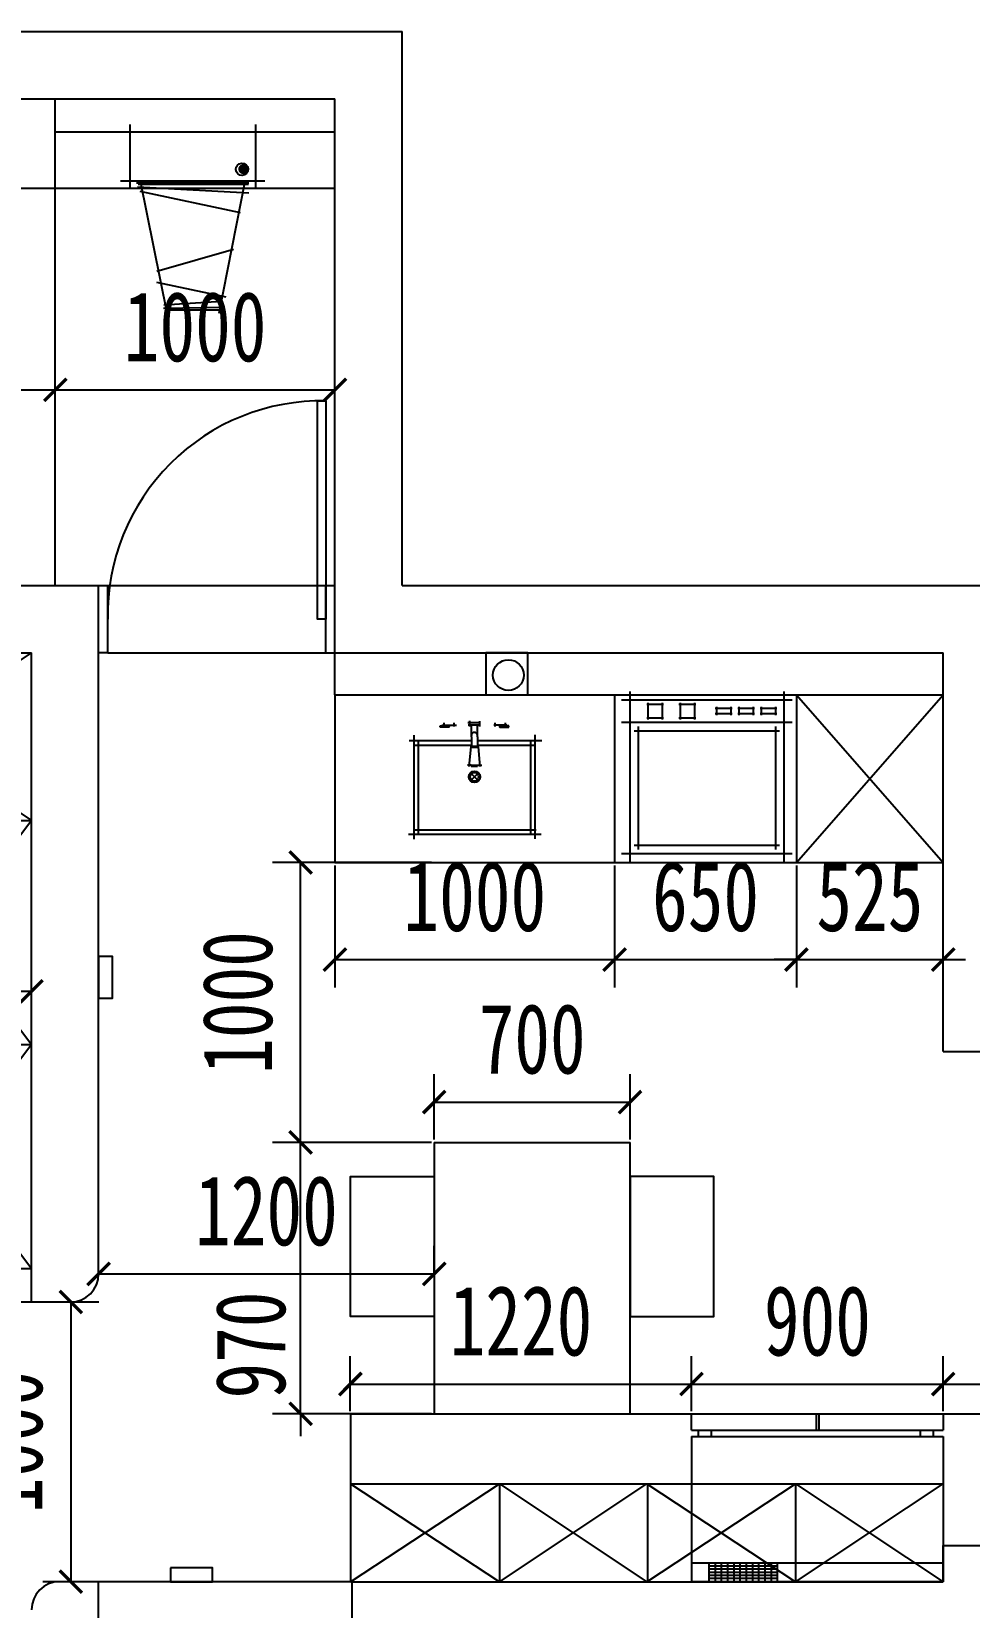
# Model space of a CAD drawing. Header units: millimetres. Extents: x -2231407 to 1513712, y -2704583 to 257.
# Drawn here: x 619775 to 623129, y -1347768 to -1342136 of the extents above; entities that cross this region are included whole.
import ezdxf

# ---------------------------------------------------------------- set-up
doc = ezdxf.new("R2010")
doc.units = ezdxf.units.MM
doc.layers.add('IBS-Refe', color=50, linetype='Continuous')
doc.styles.add('说明文字', font='', dxfattribs={"width": 0.75})
doc.styles.get('说明文字').set_extended_font_data('SimSun')
doc.dimstyles.new('1--100', dxfattribs={"dimscale": 100, "dimtxt": 2.5, "dimasz": 0.8, "dimexe": 1, "dimexo": 0.1, "dimgap": 1, "dimtad": 3, "dimdec": 4, "dimrnd": 5, "dimzin": 0, "dimdsep": 46, "dimtxsty": '说明文字', "dimblk": 'ARCHTICK', "dimcen": 0.13, "dimazin": 0, "dimtfac": 1, "dimtdec": 4, "dimtix": 1, "dimtmove": 2, "dimatfit": 3, "dimldrblk": '0定义箭头', "dimfxl": 5, "dimfxlon": 1, "dimtvp": 1, "dimtolj": 1, "dimtzin": 0, "dimarcsym": 0})

# ---------------------------------------------------------------- blocks, each defined once
blk = doc.blocks.new('3r3r232233')
at = {"color": 4}
for p, q in [((967763.2, -1347682.3), (968663.2, -1347682.3)), ((967763.2, -1347740.7), (967763.2, -1347682.3)), ((968663.2, -1347682.3), (968663.2, -1347740.7)), ((967763.2, -1347740.7), (968663.2, -1347740.7)), ((967763.2, -1347763), (968663.2, -1347763)), ((967763.2, -1347763), (967763.2, -1348282.3)), ((968663.2, -1347763), (968663.2, -1348282.3)), ((968663.2, -1348282.3), (967763.2, -1348282.3))]:
    blk.add_line(p, q, dxfattribs=at)
at = {"color": 8}
for p, q in [((968208.2, -1347682.3), (968208.2, -1347740.7)), ((968218.2, -1347682.3), (968218.2, -1347740.7)), ((967786.9, -1347740.7), (967786.9, -1347763)), ((967833.1, -1347740.7), (967833.1, -1347763)), ((968580.9, -1347740.7), (968580.9, -1347763)), ((968627.2, -1347740.7), (968627.2, -1347763)), ((968663.2, -1348215.6), (967763.2, -1348215.6)), ((967826.3, -1348282.3), (967826.3, -1348215.6)), ((968070.7, -1348226.8), (967826.3, -1348226.8)), ((967848.5, -1348282.3), (967848.5, -1348215.6)), ((967870.7, -1348282.3), (967870.7, -1348215.6)), ((967893, -1348282.3), (967893, -1348215.6)), ((967915.2, -1348282.3), (967915.2, -1348215.6)), ((967937.4, -1348282.3), (967937.4, -1348215.6)), ((967959.6, -1348282.3), (967959.6, -1348215.6)), ((967981.8, -1348282.3), (967981.8, -1348215.6)), ((968004.1, -1348282.3), (968004.1, -1348215.6)), ((968026.3, -1348282.3), (968026.3, -1348215.6)), ((968048.5, -1348282.3), (968048.5, -1348215.6)), ((968070.7, -1348282.3), (968070.7, -1348215.6)), ((968070.7, -1348237.9), (967826.3, -1348237.9)), ((968070.7, -1348249), (967826.3, -1348249)), ((968070.7, -1348260.1), (967826.3, -1348260.1)), ((968070.7, -1348271.2), (967826.3, -1348271.2))]:
    blk.add_line(p, q, dxfattribs=at)
blk = doc.blocks.new('214')
h = blk.add_hatch(color=8)
edge = h.paths.add_edge_path()
edge.add_ellipse((984258.5, -1438081), major_axis=(-12.4, 12.4), ratio=1, start_angle=225, end_angle=405)
edge.add_ellipse((984258.5, -1438081), major_axis=(-12.4, 12.4), ratio=1, start_angle=45, end_angle=225)
at = {"color": 4}
for p, q in [((984336.1, -1437948.9), (983828.7, -1437948.9)), ((983854.3, -1438150.7), (983854.3, -1437921.3)), ((984304.3, -1438148.5), (984304.3, -1437921.3)), ((984336.1, -1438124.1), (983820, -1438124.1)), ((983986.7, -1438594.9), (983891.9, -1438124.1)), ((984172.8, -1438594.9), (984265.4, -1438124.1)), ((984190.8, -1438584.2), (983982.7, -1438584.2))]:
    blk.add_line(p, q, dxfattribs=at)
at = {"color": 8}
for p, q in [((983877.4, -1438130.1), (984279.2, -1438130.1)), ((984279.2, -1438166.3), (983881.3, -1438145.3)), ((984277.3, -1438135.8), (983883.2, -1438135.8)), ((984248.7, -1438236.7), (983890.8, -1438160.5)), ((984224.5, -1438368.1), (983950.4, -1438446.2)), ((984197.9, -1438538.7), (983950.4, -1438486.2)), ((984182.6, -1438554), (983975.2, -1438567.3)), ((984180.7, -1438574.9), (983973.3, -1438578.7))]:
    blk.add_line(p, q, dxfattribs=at)
blk.add_ellipse((984254.1, -1438081.1), major_axis=(-15.6, 15.6), ratio=1, start_param=0.835351, end_param=7.118536, dxfattribs=at)
blk = doc.blocks.new('_ArchTick')
at = {"color": 0, "linetype": 'ByBlock', "const_width": 0.15}
blk.add_lwpolyline([(-0.5, -0.5), (0.5, 0.5)], dxfattribs=at)
blk = doc.blocks.new('*D69')
at = {"color": 1, "lineweight": -2, "ltscale": 3}
for p, q in [((618660.3, -1343416.6), (618660.3, -1343316.6)), ((619860.3, -1343416.6), (619860.3, -1343316.6)), ((618660.3, -1343416.6), (619860.3, -1343416.6))]:
    blk.add_line(p, q, dxfattribs=at)
at = {"layer": 'Defpoints', "color": 0, "ltscale": 3}
for p in [(618660.3, -1343416.6), (619860.3, -1343416.6), (619860.3, -1343416.6)]:
    blk.add_point(p, dxfattribs=at)
at = {"color": 1, "lineweight": -2, "ltscale": 3, "xscale": 80, "yscale": 80, "zscale": 80, "rotation": 180}
blk.add_blockref('_ArchTick', (618660.3, -1343416.6), dxfattribs=at)
at = {"color": 1, "lineweight": -2, "ltscale": 3, "xscale": 80, "yscale": 80, "zscale": 80}
blk.add_blockref('_ArchTick', (619860.3, -1343416.6), dxfattribs=at)
at = {"color": 2, "ltscale": 3, "insert": (619260.3, -1343191.6), "char_height": 250, "attachment_point": 5, "style": '说明文字'}
blk.add_mtext('\\A1;1200', dxfattribs=at)
blk = doc.blocks.new('0定义箭头')
at = {"layer": 'IBS-Refe', "color": 3}
for p, q in [((-1.435, 1.148), (-1.09, 1.437)), ((-1.09, 1.437), (0, 0)), ((-1.435, 1.148), (-0.369, 0)), ((-0.369, 0), (-2.127, 0)), ((-1.435, -1.148), (-0.369, 0)), ((-1.09, -1.437), (0, 0)), ((-1.435, -1.148), (-1.09, -1.437))]:
    blk.add_line(p, q, dxfattribs=at)
for points in [[(-1.435, 1.148), (-1.09, 1.437), (-0.369, 0), (0, 0)], [(-1.435, -1.148), (-1.09, -1.437), (-0.369, 0), (0, 0)]]:
    blk.add_solid(points, dxfattribs=at)
blk = doc.blocks.new('*D70')
at = {"color": 1, "lineweight": -2, "ltscale": 3}
for p, q in [((619860.3, -1343416.6), (619860.3, -1343316.6)), ((620860.3, -1343416.6), (620860.3, -1343316.6)), ((619860.3, -1343416.6), (620860.3, -1343416.6))]:
    blk.add_line(p, q, dxfattribs=at)
at = {"layer": 'Defpoints', "color": 0, "ltscale": 3}
for p in [(619860.3, -1343416.6), (620860.3, -1343416.6), (620860.3, -1343416.6)]:
    blk.add_point(p, dxfattribs=at)
at = {"color": 1, "lineweight": -2, "ltscale": 3, "xscale": 80, "yscale": 80, "zscale": 80, "rotation": 180}
blk.add_blockref('_ArchTick', (619860.3, -1343416.6), dxfattribs=at)
at = {"color": 1, "lineweight": -2, "ltscale": 3, "xscale": 80, "yscale": 80, "zscale": 80}
blk.add_blockref('_ArchTick', (620860.3, -1343416.6), dxfattribs=at)
at = {"color": 2, "ltscale": 3, "insert": (620360.3, -1343191.6), "char_height": 250, "attachment_point": 5, "style": '说明文字'}
blk.add_mtext('\\A1;1000', dxfattribs=at)
blk = doc.blocks.new('*D79')
at = {"color": 1, "lineweight": -2, "ltscale": 3}
for p, q in [((619175.3, -1345565.6), (619175.3, -1345465.6)), ((619775.3, -1345565.6), (619775.3, -1345465.6)), ((619175.3, -1345565.6), (619775.3, -1345565.6))]:
    blk.add_line(p, q, dxfattribs=at)
at = {"layer": 'Defpoints', "color": 0, "ltscale": 3}
for p in [(619175.3, -1345565.6), (619775.3, -1345565.6), (619775.3, -1345565.6)]:
    blk.add_point(p, dxfattribs=at)
at = {"color": 1, "lineweight": -2, "ltscale": 3, "xscale": 80, "yscale": 80, "zscale": 80, "rotation": 180}
blk.add_blockref('_ArchTick', (619175.3, -1345565.6), dxfattribs=at)
at = {"color": 1, "lineweight": -2, "ltscale": 3, "xscale": 80, "yscale": 80, "zscale": 80}
blk.add_blockref('_ArchTick', (619775.3, -1345565.6), dxfattribs=at)
at = {"color": 2, "ltscale": 3, "insert": (619475.3, -1345340.6), "char_height": 250, "attachment_point": 5, "style": '说明文字'}
blk.add_mtext('\\A1;600', dxfattribs=at)
blk = doc.blocks.new('A$C1d75a51d')
at = {"color": 8}
for p, q in [((610, 580), (0, 580)), ((30, 610), (30, 0)), ((60, 565), (60, 125)), ((550, 125), (550, 565)), ((580, 0), (580, 610)), ((565, 550), (45, 550)), ((45, 140), (565, 140)), ((0, 110), (610, 110)), ((150, 95), (90, 95)), ((95, 100), (95, 40)), ((145, 40), (145, 100)), ((265, 95), (205, 95)), ((210, 100), (210, 40)), ((260, 40), (260, 100)), ((395, 80), (335, 80)), ((335, 60), (395, 60)), ((340, 85), (340, 55)), ((390, 55), (390, 85)), ((475, 80), (415, 80)), ((415, 60), (475, 60)), ((420, 85), (420, 55)), ((470, 55), (470, 85)), ((555, 80), (495, 80)), ((495, 60), (555, 60)), ((500, 85), (500, 55)), ((550, 55), (550, 85)), ((0, 30), (610, 30)), ((90, 45), (150, 45)), ((205, 45), (265, 45))]:
    blk.add_line(p, q, dxfattribs=at)
blk = doc.blocks.new('A$C9808678f')
at = {"color": 8}
for p, q in [((62.2, 565.2), (526.6, 565.2)), ((87.6, 308.7), (87.6, 595.9)), ((107.6, 308.7), (107.6, 566.8)), ((487.6, 571.3), (487.6, 29.4)), ((507.6, 593.7), (507.6, 0)), ((87.9, 545.2), (506.5, 545.2)), ((7.6, 432.3), (25.3, 432.3)), ((19, 439.6), (19, 381.3)), ((21.3, 448.3), (21.3, 412.6)), ((27.2, 448.3), (21.3, 448.3)), ((27.2, 410.3), (27.2, 448.3)), ((7.6, 387.1), (24.3, 387.1)), ((19, 412.6), (21.3, 412.6)), ((19, 406.9), (23.7, 406.9)), ((1.5, 317.9), (25.3, 317.9)), ((7.6, 323), (7.6, 265.7)), ((19, 323), (19, 266.7)), ((70.7, 308.7), (21, 308.7)), ((70.7, 281.8), (21, 281.8)), ((70.7, 308.7), (117.4, 308.7)), ((70.7, 281.8), (117.4, 281.8)), ((87.6, 3), (87.6, 281.8)), ((107.6, 29.4), (107.6, 281.8)), ((113, 281.8), (113, 308.7)), ((115.1, 312.1), (203.6, 320.1)), ((117.4, 276.4), (117.4, 314.7)), ((197.6, 309.6), (197.6, 327.6)), ((197.6, 280.9), (197.6, 309.6)), ((201.1, 309.6), (197.6, 309.6)), ((201.1, 280.9), (201.1, 309.6)), ((235.8, 308.6), (262.7, 281.6)), ((235.8, 281.6), (262.7, 308.6)), ((0, 272.6), (24.8, 272.6)), ((19, 149.1), (19, 215)), ((114.9, 278.4), (203.1, 270.4)), ((201.1, 280.9), (197.6, 280.9)), ((197.6, 280.9), (197.6, 264.7)), ((7.6, 203.4), (24.8, 203.4)), ((7.6, 158.1), (24.3, 158.1)), ((19, 183.6), (23.7, 183.6)), ((19, 177.9), (21.3, 177.9)), ((21.3, 142.2), (21.3, 177.9)), ((27.2, 142.2), (21.3, 142.2)), ((27.2, 180.2), (27.2, 142.2)), ((527.7, 25.2), (63.5, 25.2)), ((504.4, 45.2), (93.1, 45.2))]:
    blk.add_line(p, q, dxfattribs=at)
for centre, radius in [((249.4, 295.2), 25.5), ((249.2, 295.1), 19)]:
    blk.add_circle(centre, radius, dxfattribs=at)
for centre, radius, start, end in [((23.7, 410.3), 3.43, 270, 0), ((21, 295.2), 13.4, 90, 98.43072), ((21, 295.2), 13.4, 261.56928, 270), ((64.2, 295.2), 13.4, 90, 270), ((23.7, 180.2), 3.43, 0, 90)]:
    blk.add_arc(centre, radius, start, end, dxfattribs=at)
blk = doc.blocks.new('*D108')
at = {"color": 1, "lineweight": -2, "ltscale": 3}
for p, q in [((620737.6, -1346105.9), (620737.6, -1346025.9)), ((621205.3, -1346105.9), (620637.6, -1346105.9)), ((620737.6, -1347075.9), (620737.6, -1346105.9)), ((621205.3, -1347075.9), (620637.6, -1347075.9)), ((620737.6, -1347075.9), (620737.6, -1347155.9))]:
    blk.add_line(p, q, dxfattribs=at)
at = {"layer": 'Defpoints', "color": 0, "ltscale": 3}
for p in [(620737.6, -1346105.9), (621215.3, -1346105.9), (621215.3, -1347075.9)]:
    blk.add_point(p, dxfattribs=at)
at = {"color": 1, "lineweight": -2, "ltscale": 3, "xscale": 80, "yscale": 80, "zscale": 80}
for p, rotation in [((620737.6, -1346105.9), 270), ((620737.6, -1347075.9), 90)]:
    blk.add_blockref('_ArchTick', p, dxfattribs=dict(at, rotation=rotation))
at = {"color": 2, "ltscale": 3, "insert": (620559.5, -1346830.1), "char_height": 250, "attachment_point": 5, "rotation": 90, "style": '说明文字'}
blk.add_mtext('\\A1;970', dxfattribs=at)
blk = doc.blocks.new('*D109')
at = {"color": 1, "lineweight": -2, "ltscale": 3}
for p, q in [((621205.3, -1345105.9), (620637.6, -1345105.9)), ((620737.6, -1346105.9), (620737.6, -1345105.9)), ((621205.3, -1346105.9), (620637.6, -1346105.9))]:
    blk.add_line(p, q, dxfattribs=at)
at = {"layer": 'Defpoints', "color": 0, "ltscale": 3}
for p in [(620737.6, -1345105.9), (621215.3, -1345105.9), (621215.3, -1346105.9)]:
    blk.add_point(p, dxfattribs=at)
at = {"color": 1, "lineweight": -2, "ltscale": 3, "xscale": 80, "yscale": 80, "zscale": 80}
for p, rotation in [((620737.6, -1345105.9), 90), ((620737.6, -1346105.9), 270)]:
    blk.add_blockref('_ArchTick', p, dxfattribs=dict(at, rotation=rotation))
at = {"color": 2, "ltscale": 3, "insert": (620512.6, -1345605.9), "char_height": 250, "attachment_point": 5, "rotation": 90, "style": '说明文字'}
blk.add_mtext('\\A1;1000', dxfattribs=at)
blk = doc.blocks.new('*D110')
at = {"color": 1, "lineweight": -2, "ltscale": 3}
for p, q in [((620860.3, -1345115.9), (620860.3, -1345552.6)), ((621860.3, -1345115.9), (621860.3, -1345552.6)), ((620860.3, -1345452.6), (621860.3, -1345452.6))]:
    blk.add_line(p, q, dxfattribs=at)
at = {"layer": 'Defpoints', "color": 0, "ltscale": 3}
for p in [(620860.3, -1345105.9), (621860.3, -1345105.9), (621860.3, -1345452.6)]:
    blk.add_point(p, dxfattribs=at)
at = {"color": 1, "lineweight": -2, "ltscale": 3, "xscale": 80, "yscale": 80, "zscale": 80, "rotation": 180}
blk.add_blockref('_ArchTick', (620860.3, -1345452.6), dxfattribs=at)
at = {"color": 1, "lineweight": -2, "ltscale": 3, "xscale": 80, "yscale": 80, "zscale": 80}
blk.add_blockref('_ArchTick', (621860.3, -1345452.6), dxfattribs=at)
at = {"color": 2, "ltscale": 3, "insert": (621360.3, -1345227.6), "char_height": 250, "attachment_point": 5, "style": '说明文字'}
blk.add_mtext('\\A1;1000', dxfattribs=at)
blk = doc.blocks.new('*D111')
at = {"color": 1, "lineweight": -2, "ltscale": 3}
for p, q in [((621860.3, -1345115.9), (621860.3, -1345552.6)), ((622510.3, -1345115.9), (622510.3, -1345552.6)), ((621860.3, -1345452.6), (622510.3, -1345452.6))]:
    blk.add_line(p, q, dxfattribs=at)
at = {"layer": 'Defpoints', "color": 0, "ltscale": 3}
for p in [(621860.3, -1345105.9), (622510.3, -1345105.9), (622510.3, -1345452.6)]:
    blk.add_point(p, dxfattribs=at)
at = {"color": 1, "lineweight": -2, "ltscale": 3, "xscale": 80, "yscale": 80, "zscale": 80, "rotation": 180}
blk.add_blockref('_ArchTick', (621860.3, -1345452.6), dxfattribs=at)
at = {"color": 1, "lineweight": -2, "ltscale": 3, "xscale": 80, "yscale": 80, "zscale": 80}
blk.add_blockref('_ArchTick', (622510.3, -1345452.6), dxfattribs=at)
at = {"color": 2, "ltscale": 3, "insert": (622185.3, -1345227.6), "char_height": 250, "attachment_point": 5, "style": '说明文字'}
blk.add_mtext('\\A1;650', dxfattribs=at)
blk = doc.blocks.new('*D112')
at = {"color": 1, "lineweight": -2, "ltscale": 3}
for p, q in [((622510.3, -1345115.9), (622510.3, -1345552.6)), ((623035.3, -1345452.6), (623035.3, -1345352.6)), ((622510.3, -1345452.6), (622430.3, -1345452.6)), ((622510.3, -1345452.6), (623035.3, -1345452.6)), ((623035.3, -1345452.6), (623115.3, -1345452.6))]:
    blk.add_line(p, q, dxfattribs=at)
at = {"layer": 'Defpoints', "color": 0, "ltscale": 3}
for p in [(622510.3, -1345105.9), (623035.3, -1345452.6), (623035.3, -1345452.6)]:
    blk.add_point(p, dxfattribs=at)
at = {"color": 1, "lineweight": -2, "ltscale": 3, "xscale": 80, "yscale": 80, "zscale": 80}
blk.add_blockref('_ArchTick', (622510.3, -1345452.6), dxfattribs=at)
at = {"color": 1, "lineweight": -2, "ltscale": 3, "xscale": 80, "yscale": 80, "zscale": 80, "rotation": 180}
blk.add_blockref('_ArchTick', (623035.3, -1345452.6), dxfattribs=at)
at = {"color": 2, "ltscale": 3, "insert": (622772.8, -1345227.6), "char_height": 250, "attachment_point": 5, "style": '说明文字'}
blk.add_mtext('\\A1;525', dxfattribs=at)
blk = doc.blocks.new('*D113')
at = {"color": 1, "lineweight": -2, "ltscale": 3}
for p, q in [((621215.3, -1346095.9), (621215.3, -1345861.7)), ((621915.3, -1346095.9), (621915.3, -1345861.7)), ((621215.3, -1345961.7), (621915.3, -1345961.7))]:
    blk.add_line(p, q, dxfattribs=at)
at = {"layer": 'Defpoints', "color": 0, "ltscale": 3}
for p in [(621915.3, -1345961.7), (621215.3, -1346105.9), (621915.3, -1346105.9)]:
    blk.add_point(p, dxfattribs=at)
at = {"color": 1, "lineweight": -2, "ltscale": 3, "xscale": 80, "yscale": 80, "zscale": 80, "rotation": 180}
blk.add_blockref('_ArchTick', (621215.3, -1345961.7), dxfattribs=at)
at = {"color": 1, "lineweight": -2, "ltscale": 3, "xscale": 80, "yscale": 80, "zscale": 80}
blk.add_blockref('_ArchTick', (621915.3, -1345961.7), dxfattribs=at)
at = {"color": 2, "ltscale": 3, "insert": (621565.3, -1345736.7), "char_height": 250, "attachment_point": 5, "style": '说明文字'}
blk.add_mtext('\\A1;700', dxfattribs=at)
blk = doc.blocks.new('*D114')
at = {"color": 1, "lineweight": -2, "ltscale": 3}
for p, q in [((619915.9, -1346675.9), (620015.9, -1346675.9)), ((619915.9, -1346675.9), (619915.9, -1347675.9)), ((619935.3, -1347675.9), (619815.9, -1347675.9))]:
    blk.add_line(p, q, dxfattribs=at)
at = {"layer": 'Defpoints', "color": 0, "ltscale": 3}
for p in [(619915.3, -1346675.9), (619915.9, -1347675.9), (619945.3, -1347675.9)]:
    blk.add_point(p, dxfattribs=at)
at = {"color": 1, "lineweight": -2, "ltscale": 3, "xscale": 80, "yscale": 80, "zscale": 80}
for p, rotation in [((619915.9, -1346675.9), 90), ((619915.9, -1347675.9), 270)]:
    blk.add_blockref('_ArchTick', p, dxfattribs=dict(at, rotation=rotation))
at = {"color": 2, "ltscale": 3, "insert": (619690.9, -1347175.9), "char_height": 250, "attachment_point": 5, "rotation": 90, "style": '说明文字'}
blk.add_mtext('\\A1;1000', dxfattribs=at)
blk = doc.blocks.new('*D115')
at = {"color": 1, "lineweight": -2, "ltscale": 3}
for p, q in [((618775.3, -1347920.6), (618775.3, -1348020.6)), ((618775.3, -1347920.6), (619775.3, -1347920.6)), ((619775.3, -1347920.6), (619775.3, -1348020.6))]:
    blk.add_line(p, q, dxfattribs=at)
at = {"layer": 'Defpoints', "color": 0, "ltscale": 3}
for p in [(618775.3, -1347915.9), (619775.3, -1347915.9), (619775.3, -1347920.6)]:
    blk.add_point(p, dxfattribs=at)
at = {"color": 1, "lineweight": -2, "ltscale": 3, "xscale": 80, "yscale": 80, "zscale": 80, "rotation": 180}
blk.add_blockref('_ArchTick', (618775.3, -1347920.6), dxfattribs=at)
at = {"color": 1, "lineweight": -2, "ltscale": 3, "xscale": 80, "yscale": 80, "zscale": 80}
blk.add_blockref('_ArchTick', (619775.3, -1347920.6), dxfattribs=at)
at = {"color": 2, "ltscale": 3, "insert": (619275.3, -1347695.6), "char_height": 250, "attachment_point": 5, "style": '说明文字'}
blk.add_mtext('\\A1;1000', dxfattribs=at)
blk = doc.blocks.new('*D116')
at = {"color": 1, "lineweight": -2, "ltscale": 3}
for p, q in [((620015.3, -1346575.9), (620015.3, -1346475.9)), ((621215.3, -1346575.9), (621215.3, -1346475.9)), ((620015.3, -1346575.9), (621215.3, -1346575.9))]:
    blk.add_line(p, q, dxfattribs=at)
at = {"layer": 'Defpoints', "color": 0, "ltscale": 3}
for p in [(620015.3, -1346575.9), (621215.3, -1346575.9), (621215.3, -1346575.9)]:
    blk.add_point(p, dxfattribs=at)
at = {"color": 1, "lineweight": -2, "ltscale": 3, "xscale": 80, "yscale": 80, "zscale": 80, "rotation": 180}
blk.add_blockref('_ArchTick', (620015.3, -1346575.9), dxfattribs=at)
at = {"color": 1, "lineweight": -2, "ltscale": 3, "xscale": 80, "yscale": 80, "zscale": 80}
blk.add_blockref('_ArchTick', (621215.3, -1346575.9), dxfattribs=at)
at = {"color": 2, "ltscale": 3, "insert": (620615.3, -1346350.9), "char_height": 250, "attachment_point": 5, "style": '说明文字'}
blk.add_mtext('\\A1;1200', dxfattribs=at)
blk = doc.blocks.new('*D117')
at = {"color": 1, "lineweight": -2, "ltscale": 3}
for p, q in [((620915.3, -1347065.9), (620915.3, -1346869.4)), ((622135.3, -1347065.9), (622135.3, -1346869.4)), ((620915.3, -1346969.4), (622135.3, -1346969.4))]:
    blk.add_line(p, q, dxfattribs=at)
at = {"layer": 'Defpoints', "color": 0, "ltscale": 3}
for p in [(622135.3, -1346969.4), (620915.3, -1347075.9), (622135.3, -1347075.9)]:
    blk.add_point(p, dxfattribs=at)
at = {"color": 1, "lineweight": -2, "ltscale": 3, "xscale": 80, "yscale": 80, "zscale": 80, "rotation": 180}
blk.add_blockref('_ArchTick', (620915.3, -1346969.4), dxfattribs=at)
at = {"color": 1, "lineweight": -2, "ltscale": 3, "xscale": 80, "yscale": 80, "zscale": 80}
blk.add_blockref('_ArchTick', (622135.3, -1346969.4), dxfattribs=at)
at = {"color": 2, "ltscale": 3, "insert": (621525.3, -1346744.4), "char_height": 250, "attachment_point": 5, "style": '说明文字'}
blk.add_mtext('\\A1;1220', dxfattribs=at)
blk = doc.blocks.new('*D118')
at = {"color": 1, "lineweight": -2, "ltscale": 3}
for p, q in [((622135.3, -1347065.9), (622135.3, -1346869.4)), ((623035.3, -1347065.9), (623035.3, -1346869.4)), ((622135.3, -1346969.4), (623035.3, -1346969.4))]:
    blk.add_line(p, q, dxfattribs=at)
at = {"layer": 'Defpoints', "color": 0, "ltscale": 3}
for p in [(623035.3, -1346969.4), (622135.3, -1347075.9), (623035.3, -1347075.9)]:
    blk.add_point(p, dxfattribs=at)
at = {"color": 1, "lineweight": -2, "ltscale": 3, "xscale": 80, "yscale": 80, "zscale": 80, "rotation": 180}
blk.add_blockref('_ArchTick', (622135.3, -1346969.4), dxfattribs=at)
at = {"color": 1, "lineweight": -2, "ltscale": 3, "xscale": 80, "yscale": 80, "zscale": 80}
blk.add_blockref('_ArchTick', (623035.3, -1346969.4), dxfattribs=at)
at = {"color": 2, "ltscale": 3, "insert": (622585.3, -1346744.4), "char_height": 250, "attachment_point": 5, "style": '说明文字'}
blk.add_mtext('\\A1;900', dxfattribs=at)
blk = doc.blocks.new('*D119')
at = {"color": 1, "lineweight": -2, "ltscale": 3}
for p, q in [((623035.3, -1347065.9), (623035.3, -1346869.4)), ((624255.3, -1347065.9), (624255.3, -1346869.4)), ((623035.3, -1346969.4), (624255.3, -1346969.4))]:
    blk.add_line(p, q, dxfattribs=at)
at = {"layer": 'Defpoints', "color": 0, "ltscale": 3}
for p in [(624255.3, -1346969.4), (623035.3, -1347075.9), (624255.3, -1347075.9)]:
    blk.add_point(p, dxfattribs=at)
at = {"color": 1, "lineweight": -2, "ltscale": 3, "xscale": 80, "yscale": 80, "zscale": 80, "rotation": 180}
blk.add_blockref('_ArchTick', (623035.3, -1346969.4), dxfattribs=at)
at = {"color": 1, "lineweight": -2, "ltscale": 3, "xscale": 80, "yscale": 80, "zscale": 80}
blk.add_blockref('_ArchTick', (624255.3, -1346969.4), dxfattribs=at)
at = {"color": 2, "ltscale": 3, "insert": (623645.3, -1346744.4), "char_height": 250, "attachment_point": 5, "style": '说明文字'}
blk.add_mtext('\\A1;1220', dxfattribs=at)
blk = doc.blocks.new('*D543')
at = {"color": 1, "lineweight": -2, "ltscale": 3}
for p, q in [((731780.3, -1347275.9), (731780.3, -1347195.9)), ((731780.3, -1347275.9), (731680.3, -1347275.9)), ((731780.3, -1347275.9), (731780.3, -1347675.9)), ((731280.3, -1347675.9), (731880.3, -1347675.9)), ((731780.3, -1347675.9), (731780.3, -1347755.9))]:
    blk.add_line(p, q, dxfattribs=at)
at = {"layer": 'Defpoints', "color": 0, "ltscale": 3}
for p in [(731780.3, -1347275.9), (-2231406.8, -1347675.9), (731780.3, -1347675.9)]:
    blk.add_point(p, dxfattribs=at)
at = {"color": 1, "lineweight": -2, "ltscale": 3, "xscale": 80, "yscale": 80, "zscale": 80}
for p, rotation in [((731780.3, -1347275.9), 270), ((731780.3, -1347675.9), 90)]:
    blk.add_blockref('_ArchTick', p, dxfattribs=dict(at, rotation=rotation))
at = {"color": 2, "ltscale": 3, "insert": (731555.3, -1347475.9), "char_height": 250, "attachment_point": 5, "rotation": 90, "style": '说明文字'}
blk.add_mtext('\\A1;400', dxfattribs=at)

msp = doc.modelspace()

# ---------------------------------------------------------------- linework, layer by layer
at = {"ltscale": 3}
for p, q in [((615010.32054, -1342135.94222), (621100.32054, -1342135.94222)), ((621100.32054, -1344115.94222), (621100.32054, -1342135.94222)), ((618255.32054, -1342375.94222), (620860.32054, -1342375.94222)), ((620860.32054, -1344355.94222), (620860.32054, -1342375.94222)), ((618255.32054, -1344115.94222), (620015.32054, -1344115.94222)), ((620015.32054, -1346575.94222), (620015.32054, -1344115.94222)), ((621100.32054, -1344115.94222), (625095.32054, -1344115.94222)), ((616090.32054, -1344355.94222), (619775.32054, -1344355.94222)), ((619775.32054, -1346675.94222), (619775.32054, -1344355.94222)), ((620860.32054, -1344355.94222), (623035.32054, -1344355.94222)), ((623035.32054, -1345780.94222), (623035.32054, -1344355.94222)), ((623035.32054, -1345780.94222), (623275.32054, -1345780.94222)), ((623035.32054, -1347545.94222), (623275.32054, -1347545.94222)), ((623035.32054, -1347675.94222), (623035.32054, -1347545.94222)), ((620015.32054, -1347915.94222), (620015.32054, -1347675.94222)), ((620920.32054, -1347675.94222), (623035.32054, -1347675.94222)), ((620920.32054, -1347675.94222), (620920.32054, -1347915.94222))]:
    msp.add_line(p, q, dxfattribs=at)
at = {"color": 4}
for p, q in [((619860.32054, -1342495.94222), (619860.32054, -1342375.94222)), ((619860.32054, -1344115.94222), (619860.32054, -1342495.94222)), ((620860.32054, -1342495.94222), (619860.32054, -1342495.94222)), ((620860.32054, -1344505.94222), (620860.32054, -1345105.94222)), ((621860.32054, -1344505.94222), (621860.32054, -1345105.94222)), ((622510.32054, -1344505.94222), (622510.32054, -1345105.94222)), ((618000.32054, -1344955.94222), (619775.32054, -1344955.94222)), ((620860.32054, -1345105.94222), (621860.32054, -1345105.94222)), ((621860.32054, -1345105.94222), (623035.32054, -1345105.94222)), ((621215.32054, -1346105.94222), (621915.32054, -1346105.94222)), ((621215.32054, -1346105.94222), (621215.32054, -1347075.94222)), ((621915.32054, -1347075.94222), (621915.32054, -1346105.94222)), ((620915.32054, -1347075.94222), (624255.32054, -1347075.94222)), ((620915.32054, -1347075.94222), (620915.32054, -1347675.94222)), ((620915.32054, -1347325.94222), (623035.32054, -1347325.94222))]:
    msp.add_line(p, q, dxfattribs=at)
at = {"color": 8}
for p, q in [((618660.32054, -1342695.94222), (620860.32054, -1342695.94222)), ((620047.82054, -1344115.94222), (620827.82054, -1344115.94222)), ((620047.82054, -1344355.94222), (620827.82054, -1344355.94222)), ((622510.32054, -1345105.94222), (623035.32054, -1344505.94222)), ((622510.32054, -1344505.94222), (623035.32054, -1345105.94222)), ((619175.32054, -1345755.94222), (619775.32054, -1345755.94222)), ((621449.07054, -1347325.94222), (621449.07054, -1347675.94222)), ((621977.82054, -1347325.94222), (621977.82054, -1347675.94222)), ((622506.57054, -1347325.94222), (622506.57054, -1347675.94222))]:
    msp.add_line(p, q, dxfattribs=at)
at = {"color": 1, "ltscale": 3}
for p, q in [((620015.32054, -1344115.94222), (620047.82054, -1344115.94222)), ((620047.82054, -1344355.94222), (620047.82054, -1344115.94222)), ((620827.82054, -1344355.94222), (620827.82054, -1344115.94222)), ((620827.82054, -1344115.94222), (620860.32054, -1344115.94222)), ((620047.82054, -1344355.94222), (620015.32054, -1344355.94222)), ((620827.82054, -1344355.94222), (620860.32054, -1344355.94222)), ((620860.32054, -1344505.94222), (620860.32054, -1344355.94222)), ((620860.32054, -1344505.94222), (623035.32054, -1344505.94222)), ((618655.32054, -1346555.94222), (619775.32054, -1346555.94222)), ((618775.32054, -1346675.94222), (619775.32054, -1346675.94222)), ((620920.32054, -1347675.94222), (620015.32054, -1347675.94222))]:
    msp.add_line(p, q, dxfattribs=at)
at = {"color": 7, "ltscale": 3}
for p, q in [((619775.32054, -1346675.94222), (619915.32054, -1346675.94222)), ((620015.32054, -1347675.94222), (619875.32054, -1347675.94222))]:
    msp.add_line(p, q, dxfattribs=at)
at = {"color": 4}
for points in [[(620827.82054, -1343455.94222), (620827.82054, -1344235.94222), (620797.82054, -1344235.94222), (620797.82054, -1343455.94222)], [(621215.32054, -1346727.93418), (620915.32054, -1346727.93418), (620915.32054, -1346227.93418), (621215.32054, -1346227.93418)], [(621915.32054, -1346727.93418), (622215.32054, -1346727.93418), (622215.32054, -1346227.93418), (621915.32054, -1346227.93418)]]:
    msp.add_lwpolyline(points, close=True, dxfattribs=at)
at = {"color": 8}
for points in [[(618000.32054, -1344955.94222), (618887.82054, -1344355.94222), (619775.32054, -1344955.94222)], [(618000.32054, -1344355.94222), (618887.82054, -1344955.94222), (619775.32054, -1344355.94222)], [(619175.32054, -1344955.94222), (619775.32054, -1345755.94222), (619175.32054, -1346555.94222)], [(619775.32054, -1344955.94222), (619175.32054, -1345755.94222), (619775.32054, -1346555.94222)], [(620915.32054, -1347325.94222), (621449.07054, -1347675.94222), (621975.32054, -1347325.94222), (622506.57054, -1347675.94222), (623035.32054, -1347325.94222)], [(620915.32054, -1347675.94222), (621449.07054, -1347325.94222), (621975.32054, -1347675.94222), (622506.57054, -1347325.94222), (623035.32054, -1347675.94222)]]:
    msp.add_lwpolyline(points, dxfattribs=at)
at = {"color": 1, "ltscale": 3}
msp.add_lwpolyline([(621400.32054, -1344505.94222), (621550.32054, -1344505.94222), (621550.32054, -1344355.94222), (621400.32054, -1344355.94222)], close=True, dxfattribs=at)
at = {"color": 2, "ltscale": 3}
for points in [[(620015.32054, -1345590.94222), (620065.32054, -1345590.94222), (620065.32054, -1345440.94222), (620015.32054, -1345440.94222)], [(620271.98217, -1347625.94222), (620271.98217, -1347675.94222), (620421.98217, -1347675.94222), (620421.98217, -1347625.94222)]]:
    msp.add_lwpolyline(points, close=True, dxfattribs=at)
at = {"color": 1, "ltscale": 3}
msp.add_circle((621480.32054, -1344435.94222), 55, dxfattribs=at)
at = {"color": 8}
msp.add_arc((620812.82054, -1344220.94222), 765.14704, 88.87669728, 181.12330271, dxfattribs=at)
at = {"color": 7, "ltscale": 3}
for centre, start, end in [((619915.32054, -1346575.94222), 270, 0), ((619875.32054, -1347775.94222), 90, 180)]:
    msp.add_arc(centre, 100, start, end, dxfattribs=at)

# ---------------------------------------------------------------- block references
msp.add_blockref('214', (-363726.4351, 95452.93444))
at = {"color": 4, "xscale": -1, "rotation": 180}
msp.add_blockref('A$C1d75a51d', (621885.32054, -1344494.47127), dxfattribs=at)
at = {"xscale": 0.8, "yscale": 0.8, "zscale": 0.8, "rotation": 270}
msp.add_blockref('A$C9808678f', (621122.8408, -1344599.89645), dxfattribs=at)
at = {"color": 1}
msp.add_blockref('3r3r232233', (-345627.841, 606.36664), dxfattribs=at)

# ---------------------------------------------------------------- dimensions: what is measured, and where the dimension line sits
at = {"color": 7, "ltscale": 3}
for base, p1, p2, picture, middle in [((619860.32054, -1343416.55651), (618660.32054, -1343416.55651), (619860.32054, -1343416.55651), '*D69', (619260.32054, -1343191.55651)), ((620860.32054, -1343416.55651), (619860.32054, -1343416.55651), (620860.32054, -1343416.55651), '*D70', (620360.32054, -1343191.55651)), ((621860.32054, -1345452.5703), (620860.32054, -1345105.94222), (621860.32054, -1345105.94222), '*D110', (621360.32054, -1345227.5703)), ((622510.32054, -1345452.5703), (621860.32054, -1345105.94222), (622510.32054, -1345105.94222), '*D111', (622185.32054, -1345227.5703)), ((623035.32054, -1345452.5703), (622510.32054, -1345105.94222), (623035.32054, -1345452.5703), '*D112', (622772.82054, -1345227.5703)), ((619775.32054, -1345565.64987), (619175.32054, -1345565.64987), (619775.32054, -1345565.64987), '*D79', (619475.32054, -1345340.64987)), ((621915.32054, -1345961.65821), (621215.32054, -1346105.94222), (621915.32054, -1346105.94222), '*D113', (621565.32054, -1345736.65821)), ((621215.32054, -1346575.94222), (620015.32054, -1346575.94222), (621215.32054, -1346575.94222), '*D116', (620615.32054, -1346350.94222)), ((622135.32054, -1346969.41846), (620915.32054, -1347075.94222), (622135.32054, -1347075.94222), '*D117', (621525.32054, -1346744.41846)), ((623035.32054, -1346969.41846), (622135.32054, -1347075.94222), (623035.32054, -1347075.94222), '*D118', (622585.32054, -1346744.41846)), ((624255.32054, -1346969.41846), (623035.32054, -1347075.94222), (624255.32054, -1347075.94222), '*D119', (623645.32054, -1346744.41846)), ((619775.32054, -1347920.59422), (618775.32054, -1347915.94222), (619775.32054, -1347915.94222), '*D115', (619275.32054, -1347695.59422))]:
    dim = msp.add_linear_dim(base=base, p1=p1, p2=p2, dimstyle='1--100', override={"dimarcsym": 1}, dxfattribs=at)
    dim.commit()
    dim.dimension.update_dxf_attribs({"geometry": picture, "text_midpoint": middle})
for base, p1, p2, picture, middle in [((620737.57348, -1345105.94222), (621215.32054, -1346105.94222), (621215.32054, -1345105.94222), '*D109', (620512.57348, -1345605.94222)), ((619915.91126, -1347675.94222), (619915.32054, -1346675.94222), (619945.32054, -1347675.94222), '*D114', (619690.91126, -1347175.94222))]:
    dim = msp.add_linear_dim(base=base, p1=p1, p2=p2, angle=90, dimstyle='1--100', override={"dimarcsym": 1}, dxfattribs=at)
    dim.commit()
    dim.dimension.update_dxf_attribs({"geometry": picture, "text_midpoint": middle})
dim = msp.add_linear_dim(base=(620737.57348, -1346105.94222), p1=(621215.32054, -1347075.94222), p2=(621215.32054, -1346105.94222), angle=90, dimstyle='1--100', override={"dimarcsym": 1}, dxfattribs=at)
dim.commit()
dim.dimension.update_dxf_attribs({"geometry": '*D108', "text_midpoint": (620559.50263, -1346830.11684), "dimtype": 160})
at = {"color": 1, "ltscale": 3}
dim = msp.add_linear_dim(base=(731780.32054, -1347675.94222), p1=(731780.32054, -1347275.94222), p2=(-2231406.80054, -1347675.94222), angle=90, dimstyle='1--100', override={"dimarcsym": 1}, dxfattribs=at)
dim.commit()
dim.dimension.update_dxf_attribs({"geometry": '*D543', "text_midpoint": (731555.32054, -1347475.94222)})

doc.saveas('drawing.dxf')
